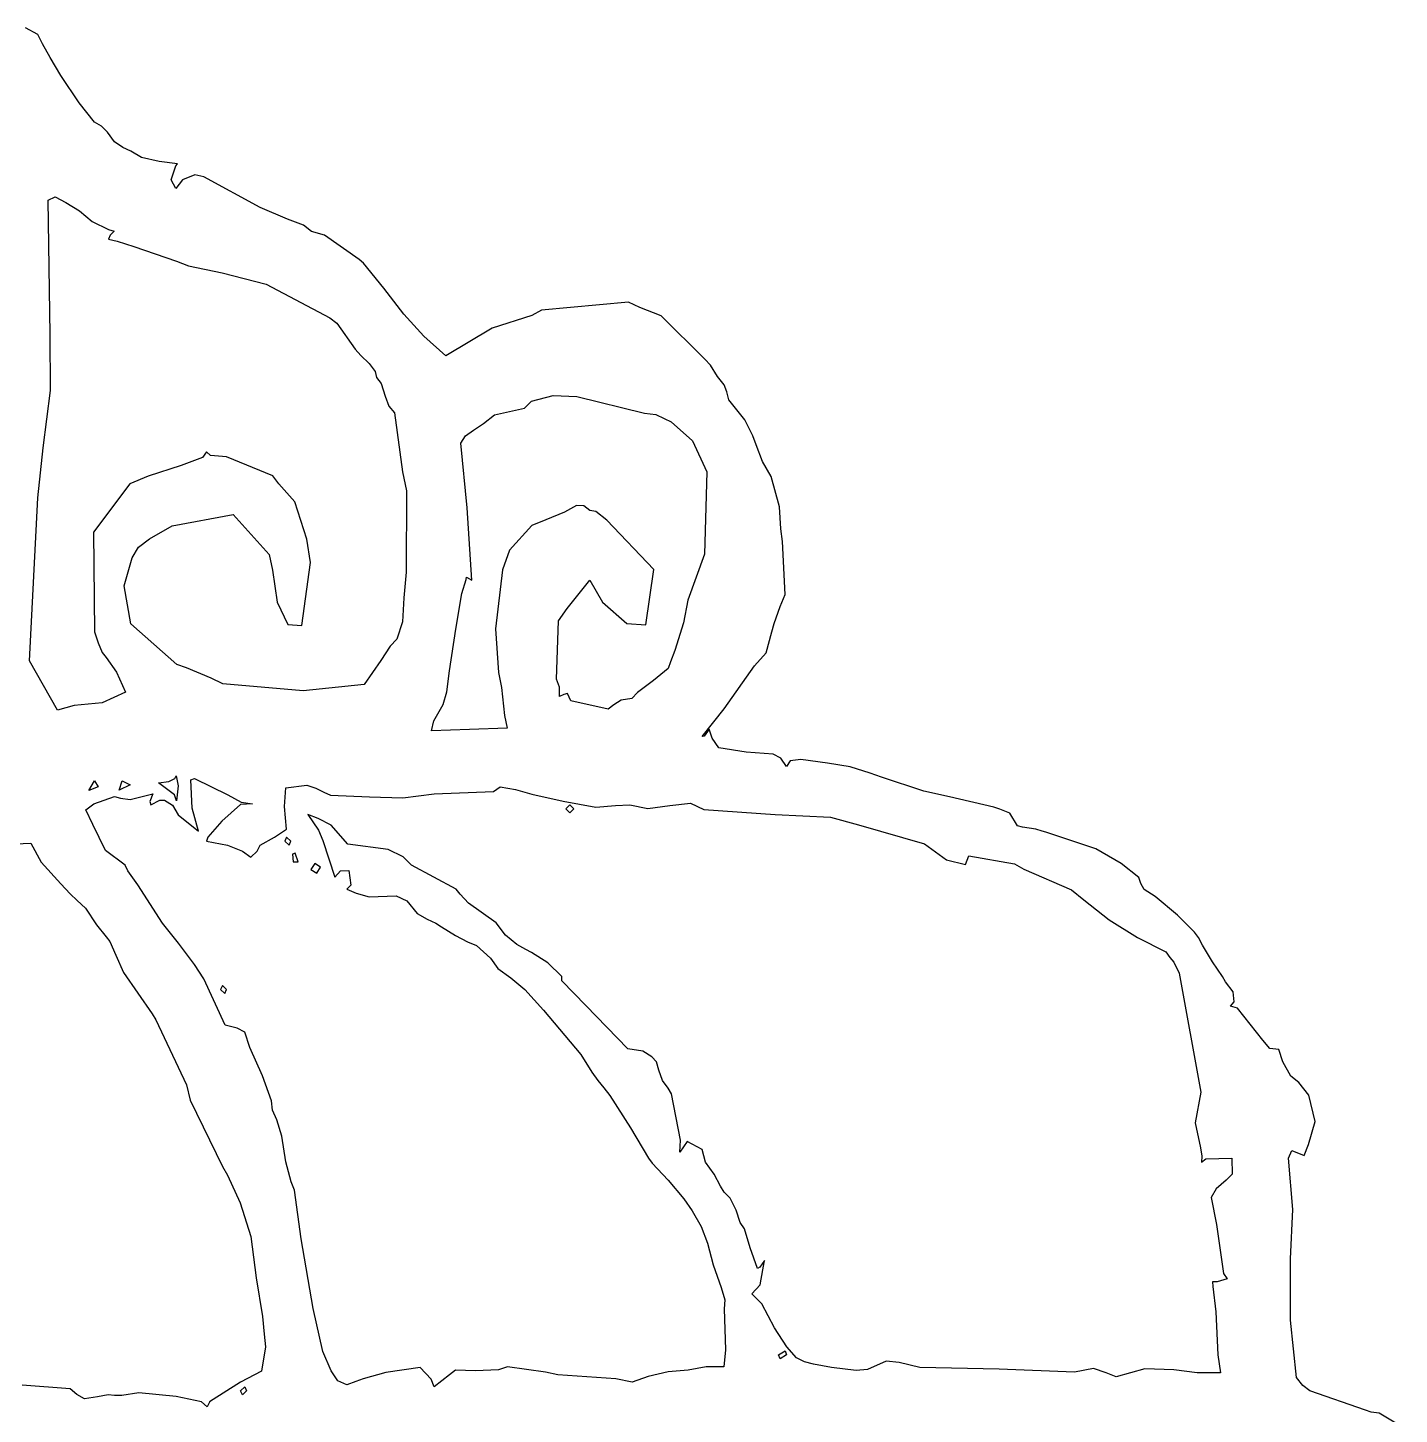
# Model space of a CAD drawing. Extents: x -16 to 63, y -3 to 108.
# Drawn here: x 56.231 to 59.161, y 41.413 to 44.375 of the extents above; entities that cross this region are included whole.
import ezdxf

# ---------------------------------------------------------------- set-up
doc = ezdxf.new("R2010")
doc.units = 0

msp = doc.modelspace()

# ---------------------------------------------------------------- linework, layer by layer
at = {"layer": 'Layer 1'}
for p, q in [((56.252358, 44.360395), (56.225961, 44.375126)), ((56.262422, 44.340999), (56.252358, 44.360395)), ((56.278756, 44.311392), (56.262422, 44.340999)), ((56.301361, 44.273036), (56.278756, 44.311392)), ((56.340738, 44.214553), (56.301361, 44.273036)), ((56.373845, 44.17328), (56.340738, 44.214553)), ((56.388867, 44.164821), (56.373845, 44.17328)), ((56.401263, 44.151695), (56.388867, 44.164821)), ((56.416285, 44.131423), (56.401263, 44.151695)), ((56.433932, 44.119172), (56.416285, 44.131423)), ((56.451433, 44.111588), (56.433932, 44.119172)), ((56.474039, 44.09788), (56.451433, 44.111588)), ((56.511957, 44.089274), (56.474039, 44.09788)), ((56.550606, 44.084607), (56.511957, 44.089274)), ((56.547395, 44.080381), (56.550606, 44.084607)), ((56.537478, 44.050338), (56.547395, 44.080381)), ((56.587939, 44.060547), (56.561542, 44.050046)), ((56.606899, 44.056754), (56.587939, 44.060547)), ((56.727802, 43.990687), (56.606899, 44.056754)), ((56.547541, 44.03167), (56.537478, 44.050338)), ((56.561542, 44.050046), (56.547541, 44.03167)), ((56.274609, 44.006631), (56.289339, 44.013927)), ((56.278694, 43.719759), (56.274609, 44.006631)), ((56.289339, 44.013927), (56.289375, 44.013923)), ((56.289375, 44.013923), (56.312127, 44.00138)), ((56.312127, 44.00138), (56.341733, 43.983588)), ((56.341733, 43.983588), (56.368713, 43.961419)), ((56.786139, 43.965894), (56.727802, 43.990687)), ((56.819829, 43.953059), (56.786139, 43.965894)), ((56.368713, 43.961419), (56.403424, 43.944064)), ((56.403424, 43.944064), (56.41582, 43.940562)), ((56.41582, 43.940562), (56.406779, 43.93225)), ((56.83733, 43.94008), (56.819829, 43.953059)), ((56.865185, 43.931767), (56.83733, 43.94008)), ((56.406779, 43.93225), (56.403276, 43.923062)), ((56.403276, 43.923062), (56.421652, 43.918835)), ((56.421652, 43.918835), (56.457238, 43.907605)), ((56.457238, 43.907605), (56.548681, 43.876395)), ((56.938982, 43.880138), (56.865185, 43.931767)), ((56.548681, 43.876395), (56.574349, 43.866478)), ((56.948462, 43.871971), (56.938982, 43.880138)), ((56.574349, 43.866478), (56.645958, 43.85131)), ((56.645958, 43.85131), (56.740318, 43.827537)), ((56.99134, 43.818447), (56.948462, 43.871971)), ((56.740318, 43.827537), (56.876243, 43.755054)), ((57.034217, 43.763172), (56.99134, 43.818447)), ((57.51433, 43.788549), (57.328381, 43.771777)), ((57.538832, 43.777173), (57.51433, 43.788549)), ((57.055656, 43.739401), (57.034217, 43.763172)), ((57.307526, 43.76011), (57.222791, 43.733129)), ((57.328381, 43.771777), (57.307526, 43.76011)), ((57.583752, 43.759818), (57.538832, 43.777173)), ((57.677236, 43.667208), (57.583752, 43.759818)), ((56.876243, 43.755054), (56.891557, 43.743532)), ((56.891557, 43.743532), (56.930205, 43.688113)), ((57.077095, 43.716211), (57.055656, 43.739401)), ((57.222791, 43.733129), (57.124202, 43.673917)), ((56.279291, 43.599731), (56.278694, 43.719759)), ((57.124202, 43.673917), (57.077095, 43.716211)), ((56.930205, 43.688113), (56.942601, 43.674986)), ((56.942601, 43.674986), (56.960248, 43.657778)), ((56.960248, 43.657778), (56.973374, 43.640568)), ((56.973374, 43.640568), (56.976294, 43.627734)), ((57.689487, 43.654374), (57.677236, 43.667208)), ((57.704655, 43.629873), (57.689487, 43.654374)), ((56.976294, 43.627734), (56.985774, 43.6149)), ((56.985774, 43.6149), (56.994233, 43.587919)), ((57.718801, 43.612371), (57.704655, 43.629873)), ((57.724491, 43.59735), (57.718801, 43.612371)), ((56.263977, 43.477661), (56.279291, 43.599731)), ((56.994233, 43.587919), (57.002546, 43.566334)), ((57.307346, 43.577265), (57.352995, 43.589078)), ((57.352995, 43.589078), (57.353001, 43.589084)), ((57.353001, 43.589084), (57.4039, 43.587478)), ((57.4039, 43.587478), (57.548721, 43.551455)), ((57.728285, 43.579994), (57.724491, 43.59735)), ((57.745785, 43.558556), (57.728285, 43.579994)), ((57.002546, 43.566334), (57.014213, 43.552625)), ((57.014213, 43.552625), (57.031714, 43.426326)), ((57.228008, 43.548097), (57.292325, 43.562098)), ((57.292325, 43.562098), (57.307346, 43.577265)), ((57.548721, 43.551455), (57.572348, 43.548536)), ((57.762849, 43.537117), (57.745785, 43.558556)), ((57.183089, 43.515428), (57.204527, 43.529429)), ((57.204527, 43.529429), (57.228008, 43.548097)), ((57.572348, 43.548536), (57.590432, 43.540515)), ((57.590432, 43.540515), (57.6056, 43.532785)), ((57.6056, 43.532785), (57.650665, 43.492532)), ((57.771599, 43.520054), (57.762849, 43.537117)), ((57.779767, 43.502844), (57.771599, 43.520054)), ((57.156253, 43.487717), (57.166171, 43.502885)), ((57.166171, 43.502885), (57.183089, 43.515428)), ((57.650665, 43.492532), (57.681437, 43.426174)), ((57.787062, 43.483592), (57.779767, 43.502844)), ((56.252748, 43.370467), (56.263977, 43.477661)), ((56.61298, 43.469058), (56.604376, 43.457099)), ((56.621585, 43.461329), (56.61298, 43.469058)), ((56.655566, 43.458118), (56.621585, 43.461329)), ((57.169962, 43.349604), (57.156253, 43.487717)), ((57.800771, 43.448007), (57.787062, 43.483592)), ((56.559018, 43.439598), (56.488285, 43.417138)), ((56.604376, 43.457099), (56.559018, 43.439598)), ((56.754447, 43.417428), (56.655566, 43.458118)), ((57.818856, 43.416359), (57.800771, 43.448007)), ((56.488285, 43.417138), (56.448907, 43.400512)), ((56.767428, 43.400364), (56.754447, 43.417428)), ((57.031714, 43.426326), (57.040027, 43.385489)), ((57.681437, 43.426174), (57.676628, 43.250434)), ((57.837086, 43.351314), (57.818856, 43.416359)), ((56.448907, 43.400512), (56.371611, 43.297548)), ((56.801263, 43.362445), (56.767428, 43.400364)), ((57.040027, 43.385489), (57.03943, 43.211936)), ((56.234809, 43.022487), (56.252748, 43.370467)), ((56.827368, 43.282669), (56.801263, 43.362445)), ((57.179443, 43.194574), (57.169962, 43.349604)), ((57.403319, 43.354563), (57.377797, 43.340417)), ((57.418925, 43.35354), (57.403319, 43.354563)), ((57.431758, 43.343477), (57.418925, 43.35354)), ((57.444738, 43.341438), (57.431758, 43.343477)), ((57.839565, 43.30479), (57.837086, 43.351314)), ((56.539475, 43.310526), (56.669713, 43.335173)), ((56.669713, 43.335173), (56.746864, 43.249855)), ((57.33769, 43.323353), (57.307501, 43.311831)), ((57.377797, 43.340417), (57.33769, 43.323353)), ((57.468219, 43.322624), (57.444738, 43.341438)), ((57.568559, 43.217909), (57.468219, 43.322624)), ((56.371611, 43.297548), (56.373359, 43.084618)), ((56.467284, 43.265315), (56.491056, 43.283108)), ((56.491056, 43.283108), (56.539475, 43.310526)), ((56.834953, 43.232791), (56.827368, 43.282669)), ((57.307501, 43.311831), (57.260394, 43.258891)), ((57.843067, 43.27708), (57.839565, 43.30479)), ((56.453866, 43.242709), (56.467284, 43.265315)), ((57.260394, 43.258891), (57.24508, 43.217179)), ((57.848608, 43.164052), (57.843067, 43.27708)), ((56.436802, 43.182622), (56.453866, 43.242709)), ((56.746864, 43.249855), (56.753719, 43.216312)), ((56.816431, 43.098179), (56.834953, 43.232791)), ((57.676628, 43.250434), (57.641189, 43.151698)), ((56.753719, 43.216312), (56.763781, 43.147474)), ((57.03943, 43.211936), (57.034614, 43.156954)), ((57.158151, 43.166278), (57.167193, 43.196322)), ((57.167193, 43.196322), (57.168066, 43.200989)), ((57.168066, 43.200989), (57.179443, 43.194574)), ((57.24508, 43.217179), (57.23035, 43.090734)), ((57.383193, 43.13449), (57.431905, 43.194431)), ((57.431905, 43.194431), (57.45874, 43.147907)), ((57.551058, 43.099194), (57.568559, 43.217909)), ((56.451387, 43.101388), (56.436802, 43.182622)), ((57.145755, 43.090148), (57.158151, 43.166278)), ((57.838545, 43.138529), (57.848608, 43.164052)), ((56.763781, 43.147474), (56.786387, 43.100367)), ((57.034614, 43.156954), (57.031694, 43.105617)), ((57.364672, 43.107655), (57.383193, 43.13449)), ((57.45874, 43.147907), (57.510951, 43.102405)), ((57.641189, 43.151698), (57.631417, 43.103279)), ((57.825711, 43.101923), (57.838545, 43.138529)), ((57.031694, 43.105617), (57.019443, 43.068428)), ((57.360737, 42.983251), (57.364672, 43.107655)), ((56.373359, 43.084618), (56.381381, 43.060992)), ((56.549101, 43.014611), (56.451387, 43.101388)), ((56.786387, 43.100367), (56.816431, 43.098179)), ((57.132045, 43.00133), (57.145755, 43.090148)), ((57.23035, 43.090734), (57.236765, 42.997395)), ((57.510951, 43.102405), (57.551058, 43.099194)), ((57.631417, 43.103279), (57.613041, 43.044358)), ((57.808648, 43.039793), (57.820461, 43.08413)), ((57.820461, 43.08413), (57.825711, 43.101923)), ((56.381381, 43.060992), (56.389985, 43.040282)), ((57.005297, 43.053697), (56.985024, 43.022925)), ((57.019443, 43.068428), (57.005297, 43.053697)), ((56.29475, 42.916897), (56.234809, 43.022487)), ((56.389985, 43.040282), (56.39859, 43.02949)), ((56.39859, 43.02949), (56.420466, 42.998279)), ((56.985024, 43.022925), (56.949293, 42.971734)), ((57.603999, 43.020003), (57.599332, 43.006002)), ((57.613041, 43.044358), (57.603999, 43.020003)), ((57.783709, 43.011938), (57.808648, 43.039793)), ((56.420466, 42.998279), (56.439571, 42.955402)), ((56.570102, 43.007465), (56.549101, 43.014611)), ((56.622897, 42.985443), (56.570102, 43.007465)), ((57.126355, 42.956411), (57.132045, 43.00133)), ((57.236765, 42.997395), (57.243179, 42.96531)), ((57.599332, 43.006002), (57.567685, 42.980188)), ((57.718518, 42.919765), (57.783709, 43.011938)), ((56.647982, 42.973046), (56.622897, 42.985443)), ((56.819201, 42.958171), (56.647982, 42.973046)), ((56.949293, 42.971734), (56.819201, 42.958171)), ((57.243179, 42.96531), (57.249302, 42.905806)), ((57.36686, 42.966042), (57.360737, 42.983251)), ((57.367009, 42.945916), (57.36686, 42.966042)), ((57.567685, 42.980188), (57.533849, 42.95452)), ((56.38984, 42.932504), (56.329898, 42.926814)), ((56.439571, 42.955402), (56.38984, 42.932504)), ((57.098499, 42.894428), (57.118625, 42.92943)), ((57.118625, 42.92943), (57.126355, 42.956411)), ((57.376051, 42.950142), (57.367009, 42.945916)), ((57.384072, 42.95233), (57.376051, 42.950142)), ((57.391069, 42.936871), (57.384072, 42.95233)), ((57.470845, 42.919369), (57.391069, 42.936871)), ((57.483095, 42.928557), (57.470845, 42.919369)), ((57.498701, 42.938183), (57.483095, 42.928557)), ((57.521744, 42.941685), (57.498701, 42.938183)), ((57.533849, 42.95452), (57.521744, 42.941685)), ((56.329898, 42.926814), (56.29475, 42.916897)), ((57.249302, 42.905806), (57.255283, 42.878533)), ((57.671411, 42.860991), (57.718518, 42.919765)), ((57.09369, 42.873135), (57.098499, 42.894428)), ((57.174487, 42.875763), (57.09369, 42.873135)), ((57.255283, 42.878533), (57.174487, 42.875763)), ((57.686283, 42.876759), (57.676219, 42.861737)), ((57.692697, 42.857508), (57.686283, 42.876759)), ((57.676219, 42.861737), (57.671411, 42.860991)), ((57.707136, 42.836799), (57.692697, 42.857508)), ((57.765765, 42.827027), (57.707136, 42.836799)), ((57.823518, 42.823092), (57.765765, 42.827027)), ((57.839998, 42.814488), (57.823518, 42.823092)), ((57.851958, 42.796986), (57.839998, 42.814488)), ((57.859541, 42.808654), (57.851958, 42.796986)), ((57.882439, 42.811424), (57.859541, 42.808654)), ((57.939317, 42.803548), (57.882439, 42.811424)), ((57.987883, 42.795819), (57.939317, 42.803548)), ((58.030614, 42.782547), (57.987883, 42.795819)), ((58.054386, 42.773651), (58.030614, 42.782547)), ((56.361573, 42.74568), (56.37324, 42.765953)), ((56.381408, 42.752976), (56.361573, 42.74568)), ((56.37324, 42.765956), (56.381408, 42.752976)), ((56.37324, 42.765953), (56.37324, 42.765956)), ((56.426327, 42.746266), (56.432742, 42.765956)), ((56.449954, 42.757788), (56.426327, 42.746266)), ((56.432742, 42.765956), (56.432745, 42.765956)), ((56.432745, 42.765956), (56.449954, 42.757788)), ((56.510043, 42.76172), (56.532357, 42.764341)), ((56.527106, 42.748886), (56.510043, 42.76172)), ((56.532357, 42.764341), (56.545191, 42.770756)), ((56.545191, 42.770756), (56.548253, 42.776879)), ((56.548251, 42.776888), (56.552186, 42.755303)), ((56.548253, 42.776879), (56.548251, 42.776888)), ((56.552186, 42.755303), (56.548542, 42.723072)), ((56.579469, 42.768483), (56.587199, 42.770812)), ((56.582239, 42.707812), (56.579469, 42.768483)), ((56.587199, 42.770812), (56.587191, 42.770765)), ((56.587191, 42.770765), (56.658362, 42.736346)), ((56.779699, 42.711119), (56.782619, 42.751372)), ((56.782619, 42.751372), (56.826955, 42.756479)), ((56.826955, 42.756479), (56.846207, 42.750065)), ((56.846207, 42.750065), (56.863124, 42.74146)), ((57.22598, 42.743356), (57.239835, 42.752982)), ((57.239835, 42.752982), (57.273234, 42.74715)), ((58.145246, 42.744045), (58.054386, 42.773651)), ((56.372081, 42.716564), (56.416126, 42.732752)), ((56.416126, 42.732752), (56.428814, 42.729108)), ((56.428814, 42.729108), (56.449669, 42.726188)), ((56.449669, 42.726188), (56.498235, 42.738002)), ((56.498235, 42.738002), (56.491529, 42.722105)), ((56.491529, 42.722105), (56.49415, 42.714521)), ((56.49415, 42.714521), (56.513401, 42.725022)), ((56.513401, 42.725022), (56.523319, 42.725022)), ((56.523319, 42.725022), (56.540529, 42.714375)), ((56.544316, 42.735906), (56.527106, 42.748886)), ((56.548542, 42.723072), (56.544316, 42.735906)), ((56.658362, 42.736346), (56.687093, 42.720449)), ((56.687093, 42.720449), (56.711157, 42.716805)), ((56.863124, 42.74146), (56.877854, 42.735479)), ((56.877854, 42.735479), (56.96113, 42.731685)), ((56.96113, 42.731685), (57.032155, 42.729938)), ((57.032155, 42.729938), (57.098951, 42.738398)), ((57.098951, 42.738398), (57.22598, 42.743356)), ((57.273234, 42.74715), (57.307944, 42.73767)), ((57.307944, 42.73767), (57.375032, 42.722357)), ((57.375032, 42.722357), (57.444306, 42.709961)), ((58.200084, 42.73194), (58.145246, 42.744045)), ((58.294443, 42.70948), (58.200084, 42.73194)), ((56.354872, 42.704312), (56.372081, 42.716564)), ((56.369748, 42.672665), (56.354872, 42.704312)), ((56.540529, 42.714375), (56.552634, 42.693228)), ((56.552634, 42.693228), (56.595657, 42.658664)), ((56.595657, 42.658664), (56.582239, 42.707812)), ((56.685489, 42.715349), (56.645382, 42.679763)), ((56.711157, 42.716805), (56.685489, 42.715349)), ((56.783492, 42.6627), (56.779699, 42.711119)), ((56.851236, 42.685816), (56.82936, 42.693983)), ((56.82936, 42.693983), (56.851965, 42.660876)), ((57.388888, 42.714473), (57.380283, 42.706014)), ((57.380283, 42.706014), (57.388888, 42.69741)), ((57.397493, 42.706014), (57.388888, 42.714473)), ((57.388888, 42.714473), (57.388888, 42.714473)), ((57.388888, 42.69741), (57.397493, 42.706014)), ((57.444306, 42.709961), (57.486601, 42.713171)), ((57.486601, 42.713171), (57.517374, 42.714627)), ((57.517374, 42.714627), (57.555438, 42.706897)), ((57.555438, 42.706897), (57.602254, 42.71317)), ((57.602254, 42.71317), (57.646444, 42.718277)), ((57.646444, 42.718277), (57.675175, 42.704569)), ((57.675175, 42.704569), (57.827434, 42.694359)), ((57.827434, 42.694359), (57.946004, 42.688669)), ((58.307424, 42.705396), (58.294443, 42.70948)), ((58.328862, 42.696791), (58.307424, 42.705396)), ((58.34505, 42.66981), (58.328862, 42.696791)), ((56.396875, 42.616953), (56.369748, 42.672665)), ((56.645382, 42.679763), (56.615339, 42.645491)), ((56.758262, 42.645636), (56.783492, 42.6627)), ((56.879384, 42.671523), (56.851236, 42.685816)), ((56.851965, 42.660876), (56.861299, 42.638562)), ((56.914823, 42.630396), (56.879384, 42.671523)), ((57.946004, 42.688669), (58.005946, 42.672189)), ((58.005946, 42.672189), (58.146246, 42.631353)), ((58.355843, 42.667182), (58.34505, 42.66981)), ((58.384282, 42.662956), (58.355843, 42.667182)), ((58.397992, 42.658438), (58.384282, 42.662956)), ((56.187361, 42.630622), (56.237321, 42.633093)), ((56.237321, 42.633093), (56.25978, 42.591966)), ((56.615339, 42.645491), (56.612568, 42.637031)), ((56.612568, 42.637031), (56.657634, 42.628573)), ((56.727343, 42.628427), (56.758262, 42.645636)), ((56.783938, 42.645927), (56.780144, 42.637322)), ((56.780144, 42.637322), (56.789186, 42.628718)), ((56.792979, 42.637322), (56.783937, 42.645927)), ((56.783937, 42.645927), (56.783938, 42.645927)), ((56.789186, 42.628718), (56.792979, 42.637322)), ((56.861299, 42.638562), (56.886967, 42.560099)), ((58.146246, 42.631353), (58.19379, 42.597372)), ((58.406013, 42.656108), (58.397992, 42.658438)), ((58.512332, 42.620523), (58.406013, 42.656108)), ((56.439023, 42.585743), (56.396875, 42.616953)), ((56.657634, 42.628573), (56.689719, 42.615592)), ((56.689719, 42.615592), (56.707803, 42.602613)), ((56.707803, 42.602613), (56.720929, 42.615592)), ((56.720929, 42.615592), (56.727343, 42.628427)), ((56.802168, 42.6118), (56.796478, 42.609321)), ((56.796478, 42.609321), (56.797934, 42.593278)), ((56.808355, 42.5933), (56.802083, 42.611821)), ((56.802083, 42.611821), (56.802168, 42.6118)), ((57.000579, 42.619166), (56.914823, 42.630396)), ((57.03281, 42.603561), (57.000579, 42.619166)), ((57.05104, 42.585768), (57.03281, 42.603561)), ((58.234335, 42.587163), (58.24163, 42.605685)), ((58.24163, 42.605685), (58.338615, 42.588913)), ((58.566439, 42.589604), (58.512332, 42.620523)), ((56.25978, 42.591966), (56.301783, 42.546025)), ((56.444563, 42.573784), (56.439023, 42.585743)), ((56.465857, 42.543594), (56.444563, 42.573784)), ((56.797934, 42.593278), (56.798, 42.5933)), ((56.798, 42.5933), (56.808355, 42.5933)), ((56.844025, 42.589486), (56.835857, 42.576798)), ((56.835857, 42.576798), (56.848399, 42.568776)), ((56.856129, 42.581611), (56.844024, 42.589486)), ((56.844024, 42.589486), (56.844025, 42.589486)), ((56.848399, 42.568776), (56.856129, 42.581611)), ((56.886967, 42.560099), (56.898927, 42.573663)), ((56.898927, 42.573663), (56.917011, 42.574111)), ((56.917011, 42.574111), (56.921387, 42.542755)), ((57.098439, 42.560099), (57.05104, 42.585768)), ((58.19379, 42.597372), (58.234335, 42.587163)), ((58.338615, 42.588913), (58.358449, 42.5771)), ((58.358449, 42.5771), (58.460684, 42.533347)), ((58.604649, 42.55956), (58.566439, 42.589604)), ((56.301783, 42.546025), (56.321326, 42.524586)), ((56.518505, 42.462215), (56.465857, 42.543594)), ((56.921387, 42.542755), (56.912782, 42.534296)), ((57.146275, 42.534285), (57.098439, 42.560099)), ((58.608734, 42.546727), (58.604649, 42.55956)), ((58.61588, 42.533747), (58.608734, 42.546727)), ((56.321326, 42.524586), (56.336347, 42.510439)), ((56.912782, 42.534296), (56.932471, 42.525691)), ((56.932471, 42.525691), (56.960327, 42.517816)), ((56.960327, 42.517816), (57.01808, 42.520295)), ((57.01808, 42.520295), (57.040978, 42.509648)), ((57.154588, 42.524076), (57.146275, 42.534285)), ((57.172672, 42.50468), (57.154588, 42.524076)), ((58.460684, 42.533347), (58.48679, 42.511763)), ((58.639215, 42.518725), (58.61588, 42.533747)), ((58.686905, 42.479056), (58.639215, 42.518725)), ((56.336347, 42.510439), (56.353994, 42.493959)), ((56.353994, 42.493959), (56.377621, 42.458374)), ((57.040978, 42.509648), (57.062854, 42.482814)), ((57.062854, 42.482814), (57.084147, 42.470126)), ((57.231301, 42.462385), (57.172672, 42.50468)), ((58.48679, 42.511763), (58.540898, 42.468885)), ((56.377621, 42.458374), (56.398476, 42.432414)), ((56.552779, 42.419045), (56.518505, 42.462215)), ((57.084147, 42.470126), (57.102378, 42.462104)), ((57.102378, 42.462104), (57.115066, 42.453937)), ((57.115066, 42.453937), (57.144963, 42.435561)), ((57.251427, 42.436571), (57.231301, 42.462385)), ((58.540898, 42.468885), (58.601423, 42.431257)), ((58.723366, 42.442595), (58.686905, 42.479056)), ((56.398476, 42.432414), (56.40606, 42.422934)), ((57.144963, 42.435561), (57.170048, 42.422143)), ((57.275492, 42.416445), (57.251427, 42.436571)), ((58.601423, 42.431257), (58.661947, 42.400922)), ((58.73197, 42.430928), (58.723366, 42.442595)), ((58.740429, 42.415177), (58.73197, 42.430928)), ((56.40606, 42.422934), (56.419332, 42.393182)), ((56.586906, 42.373688), (56.552779, 42.419045)), ((57.170048, 42.422143), (57.189591, 42.414268)), ((57.189591, 42.414268), (57.219489, 42.386995)), ((57.294743, 42.405652), (57.275492, 42.416445)), ((57.307139, 42.399088), (57.294743, 42.405652)), ((57.342287, 42.377358), (57.307139, 42.399088)), ((58.661947, 42.400922), (58.670552, 42.38838)), ((58.761868, 42.379446), (58.740429, 42.415177)), ((56.419332, 42.393182), (56.435229, 42.356722)), ((56.607177, 42.343061), (56.586906, 42.373688)), ((57.219489, 42.386995), (57.235239, 42.365119)), ((57.235239, 42.365119), (57.263096, 42.345284)), ((57.371893, 42.347752), (57.342287, 42.377358)), ((58.670552, 42.38838), (58.679156, 42.378317)), ((58.679156, 42.378317), (58.690678, 42.354836)), ((58.783307, 42.347943), (58.761868, 42.379446)), ((56.435229, 42.356722), (56.497066, 42.268487)), ((56.652535, 42.243888), (56.607177, 42.343061)), ((57.263096, 42.345284), (57.293139, 42.319908)), ((57.371893, 42.339002), (57.371893, 42.347752)), ((57.422938, 42.286207), (57.371893, 42.339002)), ((58.690678, 42.354836), (58.736618, 42.10107)), ((58.789721, 42.336568), (58.783307, 42.347943)), ((58.806055, 42.315129), (58.789721, 42.336568)), ((56.646694, 42.328719), (56.642901, 42.320114)), ((56.642901, 42.320114), (56.651943, 42.31151)), ((56.655736, 42.320114), (56.646693, 42.328719)), ((56.646693, 42.328719), (56.646694, 42.328719)), ((56.651943, 42.31151), (56.655736, 42.320114)), ((57.293139, 42.319908), (57.332954, 42.276009)), ((58.808385, 42.29369), (58.806055, 42.315129)), ((57.332954, 42.276009), (57.412293, 42.181358)), ((57.512923, 42.193159), (57.422938, 42.286207)), ((58.800509, 42.284502), (58.808385, 42.29369)), ((58.815531, 42.280126), (58.800509, 42.284502)), ((58.869347, 42.212163), (58.815531, 42.280126)), ((56.497066, 42.268487), (56.504503, 42.255069)), ((56.504503, 42.255069), (56.569987, 42.116519)), ((56.678057, 42.237907), (56.652535, 42.243888)), ((56.694975, 42.228865), (56.678057, 42.237907)), ((56.705475, 42.196342), (56.694975, 42.228865)), ((56.732748, 42.135526), (56.705475, 42.196342)), ((57.545154, 42.18835), (57.512923, 42.193159)), ((57.564405, 42.176391), (57.545154, 42.18835)), ((58.884514, 42.193933), (58.869347, 42.212163)), ((58.903474, 42.191745), (58.884514, 42.193933)), ((58.912079, 42.165494), (58.903474, 42.191745)), ((57.412293, 42.181358), (57.435919, 42.143584)), ((57.574031, 42.165599), (57.564405, 42.176391)), ((57.578989, 42.147952), (57.574031, 42.165599)), ((58.929142, 42.135013), (58.912079, 42.165494)), ((56.751999, 42.082294), (56.732748, 42.135526)), ((57.435919, 42.143584), (57.448753, 42.125792)), ((57.586572, 42.125638), (57.578989, 42.147952)), ((58.946352, 42.12145), (58.929142, 42.135013)), ((56.569987, 42.116519), (56.578154, 42.083851)), ((57.448753, 42.125792), (57.461587, 42.109895)), ((57.461587, 42.109895), (57.474276, 42.093998)), ((57.598677, 42.109012), (57.586572, 42.125638)), ((57.606261, 42.097053), (57.598677, 42.109012)), ((58.736618, 42.10107), (58.724951, 42.035441)), ((58.967791, 42.094761), (58.946352, 42.12145)), ((56.578154, 42.083851), (56.647137, 41.941946)), ((56.753896, 42.062459), (56.751999, 42.082294)), ((57.474276, 42.093998), (57.518612, 42.024431)), ((57.625513, 41.998463), (57.606261, 42.097053)), ((58.981062, 42.03832), (58.967791, 42.094761)), ((56.762938, 42.041895), (56.753896, 42.062459)), ((56.773439, 42.006893), (56.762938, 42.041895)), ((58.967061, 41.98917), (58.981062, 42.03832)), ((57.518612, 42.024431), (57.55726, 41.959823)), ((58.724951, 42.035441), (58.736035, 41.981771)), ((56.782335, 41.952057), (56.773439, 42.006893)), ((57.623616, 41.972649), (57.625513, 41.998463)), ((57.639367, 41.995692), (57.623616, 41.972649)), ((57.67189, 41.978045), (57.639367, 41.995692)), ((58.736035, 41.981771), (58.739096, 41.963833)), ((58.95729, 41.965544), (58.967061, 41.98917)), ((56.793565, 41.909179), (56.782335, 41.952057)), ((57.55726, 41.959823), (57.564844, 41.949031)), ((57.678886, 41.951211), (57.67189, 41.978045)), ((57.697409, 41.925542), (57.678886, 41.951211)), ((58.739096, 41.963833), (58.738223, 41.951145)), ((58.738223, 41.951145), (58.747848, 41.958582)), ((58.747848, 41.958582), (58.803414, 41.959896)), ((58.803414, 41.959896), (58.803563, 41.925331)), ((58.924333, 41.95971), (58.93133, 41.976337)), ((58.93323, 41.850328), (58.924333, 41.95971)), ((58.93133, 41.976337), (58.95729, 41.965544)), ((56.647137, 41.941946), (56.65793, 41.923278)), ((56.65793, 41.923278), (56.684619, 41.864503)), ((57.564844, 41.949031), (57.598825, 41.91257)), ((57.710972, 41.899728), (57.697409, 41.925542)), ((58.803563, 41.925331), (58.790729, 41.912643)), ((56.800711, 41.891386), (56.793565, 41.909179)), ((56.815295, 41.787546), (56.800711, 41.891386)), ((57.598825, 41.91257), (57.63266, 41.872901)), ((57.718847, 41.886894), (57.710972, 41.899728)), ((58.76929, 41.894559), (58.758643, 41.876037)), ((58.790729, 41.912643), (58.76929, 41.894559)), ((56.684619, 41.864503), (56.707662, 41.792749)), ((57.63266, 41.872901), (57.650599, 41.847233)), ((57.731681, 41.874059), (57.718847, 41.886894)), ((57.744516, 41.848391), (57.731681, 41.874059)), ((58.758643, 41.876037), (58.770311, 41.818138)), ((57.650599, 41.847233), (57.669267, 41.813981)), ((57.75312, 41.822577), (57.744516, 41.848391)), ((58.928122, 41.744738), (58.93323, 41.850328)), ((57.669267, 41.813981), (57.682684, 41.778103)), ((57.761725, 41.808868), (57.75312, 41.822577)), ((57.773976, 41.768178), (57.761725, 41.808868)), ((58.770311, 41.818138), (58.785479, 41.713715)), ((56.707662, 41.792749), (56.719038, 41.704223)), ((56.840964, 41.638787), (56.815295, 41.787546)), ((57.682684, 41.778103), (57.694789, 41.732163)), ((57.790164, 41.723988), (57.773976, 41.768178)), ((58.92872, 41.613917), (58.928122, 41.744738)), ((57.694789, 41.732163), (57.711999, 41.683744)), ((57.79498, 41.726609), (57.790164, 41.723988)), ((57.804605, 41.741194), (57.79498, 41.726609)), ((57.795418, 41.689128), (57.804605, 41.741194)), ((58.785479, 41.713715), (58.793062, 41.701755)), ((56.719038, 41.704223), (56.732455, 41.621822)), ((57.711999, 41.683744), (57.719729, 41.657054)), ((57.777625, 41.670169), (57.795418, 41.689128)), ((58.771623, 41.695632), (58.761852, 41.695632)), ((58.761852, 41.695632), (58.7623, 41.685278)), ((58.7623, 41.685278), (58.768572, 41.631608)), ((58.793062, 41.701755), (58.771623, 41.695632)), ((57.719729, 41.657054), (57.718564, 41.638095)), ((57.799064, 41.64873), (57.777625, 41.670169)), ((56.861236, 41.546615), (56.840964, 41.638787)), ((57.718564, 41.638095), (57.721775, 41.550298)), ((57.826191, 41.597393), (57.799064, 41.64873)), ((58.768572, 41.631608), (58.773381, 41.539436)), ((56.732455, 41.621822), (56.736249, 41.583903)), ((57.852442, 41.556411), (57.826191, 41.597393)), ((58.941554, 41.490826), (58.92872, 41.613917)), ((56.736249, 41.583903), (56.739019, 41.556922)), ((56.739019, 41.556922), (56.730268, 41.50471)), ((56.879321, 41.505196), (56.861236, 41.546615)), ((57.721775, 41.550298), (57.717839, 41.513837)), ((57.834869, 41.539712), (57.848724, 41.548317)), ((57.83808, 41.531253), (57.834869, 41.539712)), ((57.851935, 41.539712), (57.83808, 41.531253)), ((57.848724, 41.548317), (57.851935, 41.539712)), ((57.848724, 41.548317), (57.848724, 41.548317)), ((57.873151, 41.53293), (57.852442, 41.556411)), ((58.773381, 41.539436), (58.778922, 41.500933)), ((56.893467, 41.483757), (56.879321, 41.505196)), ((57.069506, 41.512497), (56.995856, 41.50185)), ((57.092841, 41.48785), (57.069506, 41.512497)), ((57.144467, 41.506517), (57.131632, 41.496891)), ((57.187344, 41.505494), (57.144467, 41.506517)), ((57.236639, 41.507533), (57.187344, 41.505494)), ((57.256036, 41.513947), (57.236639, 41.507533)), ((57.337125, 41.502425), (57.256036, 41.513947)), ((57.641936, 41.506512), (57.599058, 41.503301)), ((57.68, 41.5138), (57.641936, 41.506512)), ((57.717839, 41.513837), (57.68, 41.5138)), ((57.889923, 41.524909), (57.873151, 41.53293)), ((57.909758, 41.51966), (57.889923, 41.524909)), ((57.94826, 41.512663), (57.909758, 41.51966)), ((58.000764, 41.505957), (57.94826, 41.512663)), ((58.024827, 41.508287), (58.000764, 41.505957)), ((58.064788, 41.52608), (58.024827, 41.508287)), ((58.092207, 41.523018), (58.064788, 41.52608)), ((58.136397, 41.512664), (58.092207, 41.523018)), ((58.306158, 41.50887), (58.136397, 41.512664)), ((58.467022, 41.502456), (58.306158, 41.50887)), ((58.507711, 41.510477), (58.467022, 41.502456)), ((58.534984, 41.500998), (58.507711, 41.510477)), ((58.617093, 41.509602), (58.556131, 41.492685)), ((58.679222, 41.507272), (58.617093, 41.509602)), ((58.7291, 41.501), (58.679222, 41.507272)), ((56.685203, 41.481375), (56.619282, 41.438935)), ((56.730268, 41.50471), (56.685203, 41.481375)), ((56.912573, 41.475152), (56.893467, 41.483757)), ((56.912871, 41.475451), (56.912573, 41.475152)), ((56.932123, 41.482888), (56.912871, 41.475451)), ((56.947436, 41.488578), (56.932123, 41.482888)), ((56.995856, 41.50185), (56.947436, 41.488578)), ((57.099255, 41.47137), (57.092841, 41.48785)), ((57.131632, 41.496891), (57.099255, 41.47137)), ((57.363667, 41.497176), (57.337125, 41.502425)), ((57.487488, 41.488571), (57.363667, 41.497176)), ((57.521761, 41.480987), (57.487488, 41.488571)), ((57.55618, 41.49353), (57.521761, 41.480987)), ((57.599058, 41.503301), (57.55618, 41.49353)), ((58.556131, 41.492685), (58.534984, 41.500998)), ((58.778922, 41.500933), (58.7291, 41.501)), ((58.954971, 41.474346), (58.941554, 41.490826)), ((56.321536, 41.466792), (56.218863, 41.474813)), ((56.335683, 41.454541), (56.321536, 41.466792)), ((56.351871, 41.445791), (56.335683, 41.454541)), ((56.380164, 41.449875), (56.351871, 41.445791)), ((56.403062, 41.454393), (56.380164, 41.449875)), ((56.416625, 41.452646), (56.403062, 41.454393)), ((56.431793, 41.452944), (56.416625, 41.452646)), ((56.468253, 41.458343), (56.431793, 41.452944)), ((56.547737, 41.450759), (56.468253, 41.458343)), ((56.601991, 41.438946), (56.547737, 41.450759)), ((56.685772, 41.462563), (56.694814, 41.471167)), ((56.689566, 41.453957), (56.685772, 41.462563)), ((56.698608, 41.462563), (56.689566, 41.453957)), ((56.694814, 41.471167), (56.698608, 41.462563)), ((56.694814, 41.471167), (56.694814, 41.471167)), ((58.969993, 41.462824), (58.954971, 41.474346)), ((59.088709, 41.421259), (58.969993, 41.462824)), ((56.614242, 41.428153), (56.601991, 41.438946)), ((56.6192, 41.4388), (56.614242, 41.428153)), ((56.619282, 41.438935), (56.6192, 41.4388)), ((59.100522, 41.416742), (59.088709, 41.421259)), ((59.117877, 41.415286), (59.100522, 41.416742)), ((59.160755, 41.389034), (59.117877, 41.415286))]:
    msp.add_line(p, q, dxfattribs=at)

doc.saveas('drawing.dxf')
